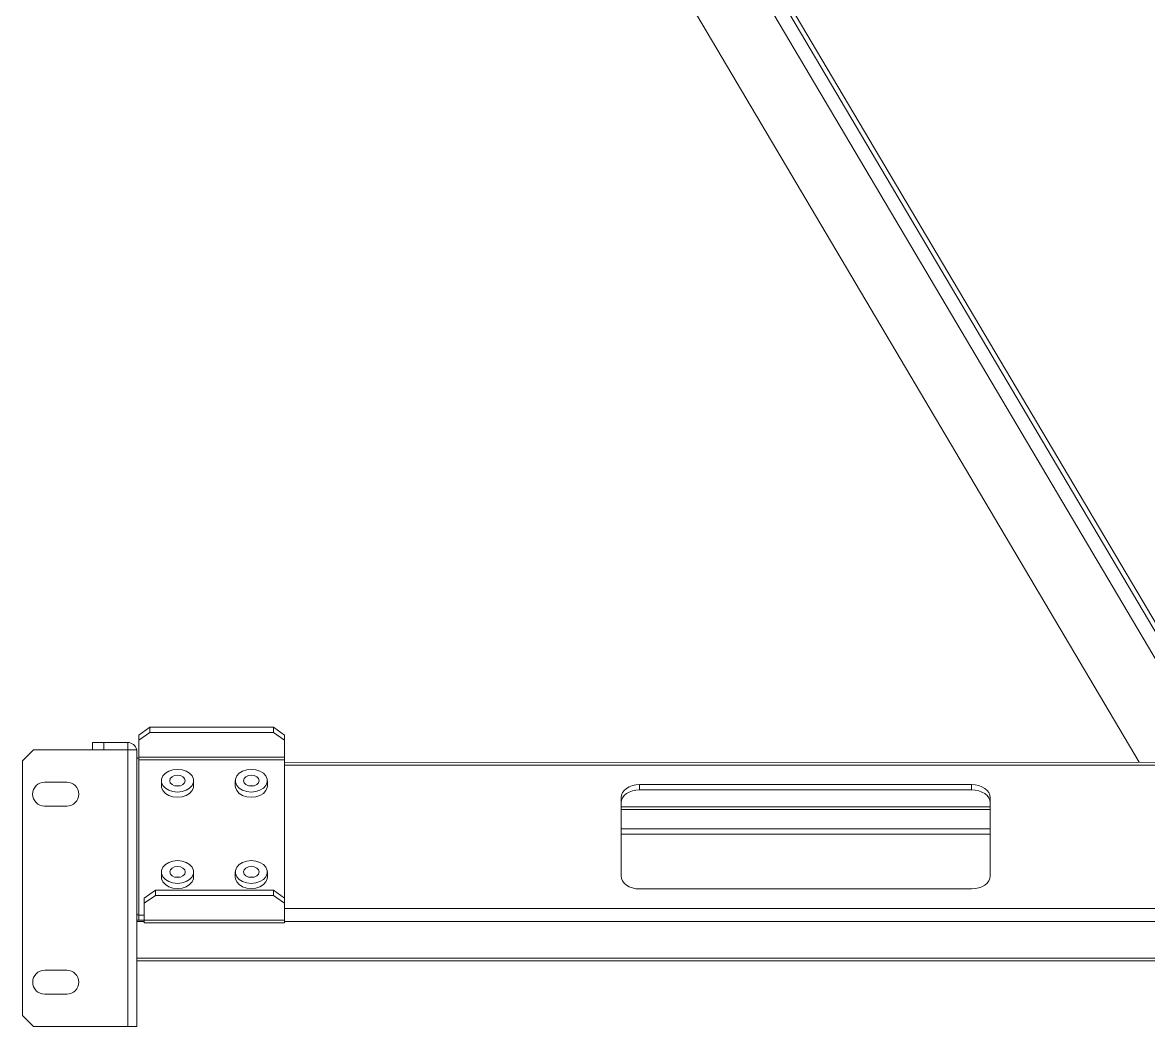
# Model space of a CAD drawing. Header units: millimetres. Extents: x 0 to 841, y 0 to 594.
# Drawn here: x 143.3 to 204.3, y 295.8 to 350.2 of the extents above; entities that cross this region are included whole.
import ezdxf

# ---------------------------------------------------------------- set-up
doc = ezdxf.new("R2010")
doc.units = ezdxf.units.MM
doc.linetypes.add('SLD-实线', pattern=[0])

msp = doc.modelspace()

# ---------------------------------------------------------------- linework, layer by layer
at = {"color": 7, "linetype": 'SLD-实线', "lineweight": 15}
for p, q in [((207.977, 310.121), (169.933, 374.416)), ((208.844, 310.121), (170.8, 374.416)), ((171.101, 374.416), (209.145, 310.121)), ((203.793, 310.121), (167.055, 372.209)), ((150.167, 312.022), (149.567, 311.598)), ((156.867, 312.023), (150.167, 312.022)), ((150.167, 311.739), (150.167, 312.022)), ((156.867, 312.023), (156.867, 311.74)), ((157.467, 311.598), (156.867, 312.023)), ((149.567, 311.315), (150.167, 311.739)), ((149.567, 311.598), (149.567, 311.315)), ((149.567, 311.598), (149.567, 310.679)), ((149.567, 311.315), (149.567, 310.396)), ((156.867, 311.74), (150.167, 311.739)), ((156.867, 311.74), (157.467, 311.315)), ((157.467, 311.315), (157.467, 311.598)), ((157.467, 310.396), (157.467, 311.315)), ((143.268, 310.195), (143.868, 310.795)), ((143.868, 310.795), (143.268, 310.195)), ((143.868, 310.795), (148.968, 310.796)), ((143.868, 310.795), (143.868, 310.795)), ((147.067, 310.796), (147.067, 311.196)), ((147.068, 311.196), (147.067, 311.196)), ((147.068, 311.196), (147.068, 310.796)), ((147.668, 311.196), (147.068, 311.196)), ((147.668, 310.796), (147.668, 311.196)), ((148.968, 311.196), (147.668, 311.196)), ((148.968, 310.796), (148.968, 311.196)), ((148.968, 310.796), (148.969, 295.796)), ((149.468, 310.796), (149.468, 310.696)), ((149.468, 310.696), (149.469, 295.796)), ((149.567, 310.396), (149.567, 310.679)), ((143.268, 310.195), (143.269, 296.395)), ((143.268, 310.195), (143.268, 310.195)), ((143.268, 310.195), (143.269, 296.395)), ((149.567, 310.396), (157.467, 310.396)), ((149.567, 310.325), (149.567, 310.254)), ((157.467, 310.255), (149.567, 310.254)), ((149.567, 310.254), (149.568, 301.84)), ((157.468, 302.76), (157.467, 310.255)), ((398.867, 310.132), (157.467, 310.118)), ((144.468, 309.045), (145.668, 309.046)), ((150.797, 309.123), (150.797, 308.84)), ((152.537, 308.84), (152.537, 309.123)), ((154.797, 309.123), (154.797, 308.84)), ((156.537, 308.84), (156.537, 309.123)), ((176.707, 308.912), (194.707, 308.913)), ((176.707, 308.629), (176.707, 308.912)), ((194.707, 308.63), (194.707, 308.913)), ((175.708, 303.963), (175.707, 308.205)), ((176.707, 308.629), (194.707, 308.63)), ((195.707, 308.206), (195.708, 303.964)), ((195.707, 307.923), (195.707, 308.206)), ((145.668, 307.746), (144.468, 307.745)), ((195.707, 307.923), (195.708, 303.958)), ((195.708, 306.509), (175.708, 306.508)), ((195.708, 306.226), (175.708, 306.225)), ((150.798, 304.173), (150.798, 303.89)), ((152.538, 303.89), (152.538, 304.173)), ((154.798, 304.174), (154.798, 303.891)), ((156.538, 303.891), (156.538, 304.174)), ((150.468, 303.183), (149.868, 302.759)), ((149.868, 302.476), (150.468, 302.9)), ((149.868, 302.759), (149.868, 302.476)), ((149.868, 301.84), (149.868, 302.759)), ((150.468, 303.183), (156.868, 303.184)), ((150.468, 302.9), (150.468, 303.183)), ((150.468, 302.9), (156.868, 302.901)), ((156.868, 303.184), (156.868, 302.901)), ((157.468, 302.759), (156.868, 303.184)), ((156.868, 302.901), (157.468, 302.477)), ((157.468, 302.477), (157.468, 302.759)), ((194.708, 303.256), (176.708, 303.255)), ((149.868, 301.557), (149.868, 302.476)), ((157.468, 302.477), (157.468, 301.557)), ((149.568, 301.84), (149.568, 301.557)), ((149.568, 301.84), (149.868, 301.84)), ((149.568, 301.557), (149.868, 301.557)), ((149.868, 301.84), (149.868, 301.557)), ((149.868, 301.84), (149.868, 301.557)), ((149.868, 301.557), (157.468, 301.557)), ((157.468, 301.411), (157.468, 301.557)), ((149.868, 301.41), (157.468, 301.411)), ((149.469, 299.36), (406.868, 299.374)), ((144.469, 298.845), (145.669, 298.846)), ((145.669, 297.546), (144.469, 297.545)), ((143.869, 295.795), (143.269, 296.395)), ((143.269, 296.395), (143.269, 296.395)), ((143.269, 296.395), (143.869, 295.795)), ((143.869, 295.795), (148.969, 295.796)), ((143.869, 295.795), (143.869, 295.795))]:
    msp.add_line(p, q, dxfattribs=at)
at = {"color": 8, "linetype": 'SLD-实线', "lineweight": 15}
for p, q in [((398.867, 309.985), (157.467, 309.972)), ((195.707, 307.711), (175.707, 307.71)), ((175.708, 307.569), (195.707, 307.57)), ((157.468, 302.194), (398.868, 302.207)), ((149.469, 301.486), (149.868, 301.486)), ((149.868, 301.84), (149.868, 301.84)), ((157.468, 301.487), (398.868, 301.5)), ((149.469, 299.506), (406.868, 299.52))]:
    msp.add_line(p, q, dxfattribs=at)
at = {"color": 7, "linetype": 'SLD-实线', "lineweight": 15, "flags": 128}
for points in [[(149.468, 310.796), (149.459, 310.796), (149.43, 310.796), (149.384, 310.796), (149.322, 310.796), (149.246, 310.796), (149.159, 310.796), (149.066, 310.796), (148.968, 310.796)], [(149.567, 310.049), (149.567, 310.124), (149.567, 310.205), (149.567, 310.29), (149.567, 310.375), (149.567, 310.459), (149.567, 310.539), (149.567, 310.613), (149.567, 310.679)], [(149.567, 310.254), (149.567, 310.269), (149.567, 310.287), (149.567, 310.306), (149.567, 310.325), (149.567, 310.345), (149.567, 310.363), (149.567, 310.381), (149.567, 310.396)], [(157.467, 310.396), (157.467, 310.381), (157.467, 310.364), (157.467, 310.345), (157.467, 310.325), (157.467, 310.306), (157.467, 310.287), (157.467, 310.27), (157.467, 310.255)], [(151.667, 308.508), (151.422, 308.533), (151.197, 308.606), (151.01, 308.72), (150.876, 308.867), (150.806, 309.035), (150.806, 309.211), (150.876, 309.379), (151.01, 309.526), (151.197, 309.641), (151.422, 309.713), (151.667, 309.738), (151.912, 309.713), (152.138, 309.641), (152.325, 309.526), (152.459, 309.379), (152.529, 309.211), (152.529, 309.036), (152.459, 308.868), (152.325, 308.72), (152.138, 308.606), (151.913, 308.533), (151.667, 308.508)], [(151.667, 308.826), (151.507, 308.849), (151.37, 308.913), (151.279, 309.009), (151.247, 309.123), (151.279, 309.237), (151.37, 309.333), (151.507, 309.397), (151.667, 309.42), (151.828, 309.397), (151.964, 309.333), (152.055, 309.237), (152.087, 309.123), (152.055, 309.009), (151.964, 308.913), (151.828, 308.849), (151.667, 308.826)], [(155.667, 308.508), (155.422, 308.533), (155.197, 308.606), (155.01, 308.72), (154.876, 308.868), (154.806, 309.036), (154.806, 309.211), (154.876, 309.379), (155.01, 309.526), (155.197, 309.641), (155.422, 309.714), (155.667, 309.738), (155.912, 309.714), (156.138, 309.641), (156.325, 309.526), (156.459, 309.379), (156.529, 309.211), (156.529, 309.036), (156.459, 308.868), (156.325, 308.72), (156.138, 308.606), (155.913, 308.533), (155.667, 308.508)], [(155.667, 308.826), (155.507, 308.849), (155.37, 308.913), (155.279, 309.01), (155.247, 309.123), (155.279, 309.237), (155.37, 309.333), (155.507, 309.398), (155.667, 309.42), (155.828, 309.398), (155.964, 309.333), (156.055, 309.237), (156.087, 309.123), (156.055, 309.01), (155.964, 308.913), (155.828, 308.849), (155.667, 308.826)], [(151.667, 308.225), (151.422, 308.25), (151.197, 308.323), (151.01, 308.437), (150.876, 308.585), (150.806, 308.753), (150.797, 308.84)], [(151.539, 308.84), (151.667, 308.854), (151.795, 308.84)], [(152.537, 308.84), (152.529, 308.753), (152.459, 308.585), (152.325, 308.437), (152.138, 308.323), (151.913, 308.25), (151.667, 308.225)], [(155.667, 308.225), (155.422, 308.25), (155.197, 308.323), (155.01, 308.438), (154.876, 308.585), (154.806, 308.753), (154.797, 308.84)], [(155.539, 308.84), (155.667, 308.855), (155.795, 308.84)], [(156.537, 308.84), (156.529, 308.753), (156.459, 308.585), (156.325, 308.438), (156.138, 308.323), (155.913, 308.25), (155.667, 308.225)], [(175.707, 308.205), (175.727, 308.343), (175.784, 308.476), (175.876, 308.598), (176, 308.705), (176.152, 308.793), (176.325, 308.858), (176.512, 308.899), (176.707, 308.912)], [(194.707, 308.913), (194.902, 308.9), (195.09, 308.86), (195.263, 308.794), (195.414, 308.706), (195.539, 308.599), (195.631, 308.477), (195.688, 308.344), (195.707, 308.206)], [(175.707, 307.922), (175.727, 308.06), (175.784, 308.193), (175.876, 308.315), (176, 308.422), (176.152, 308.51), (176.325, 308.576), (176.512, 308.616), (176.707, 308.629)], [(194.707, 308.63), (194.902, 308.617), (195.09, 308.577), (195.263, 308.511), (195.414, 308.423), (195.539, 308.316), (195.631, 308.194), (195.688, 308.061), (195.707, 307.923)], [(151.668, 303.558), (151.423, 303.583), (151.198, 303.656), (151.01, 303.77), (150.877, 303.918), (150.807, 304.086), (150.807, 304.261), (150.877, 304.429), (151.01, 304.576), (151.198, 304.691), (151.423, 304.764), (151.668, 304.789), (151.913, 304.764), (152.138, 304.691), (152.325, 304.576), (152.459, 304.429), (152.529, 304.261), (152.529, 304.086), (152.459, 303.918), (152.325, 303.771), (152.138, 303.656), (151.913, 303.583), (151.668, 303.558)], [(155.668, 303.558), (155.423, 303.583), (155.198, 303.656), (155.01, 303.771), (154.877, 303.918), (154.807, 304.086), (154.807, 304.261), (154.877, 304.429), (155.01, 304.576), (155.198, 304.691), (155.423, 304.764), (155.668, 304.789), (155.913, 304.764), (156.138, 304.691), (156.325, 304.576), (156.459, 304.429), (156.529, 304.261), (156.529, 304.086), (156.459, 303.918), (156.325, 303.771), (156.138, 303.656), (155.913, 303.583), (155.668, 303.558)], [(151.668, 303.275), (151.423, 303.3), (151.198, 303.373), (151.01, 303.488), (150.877, 303.635), (150.807, 303.803), (150.798, 303.89)], [(151.668, 303.876), (151.507, 303.899), (151.371, 303.963), (151.28, 304.06), (151.248, 304.173), (151.28, 304.287), (151.371, 304.383), (151.507, 304.448), (151.668, 304.47), (151.829, 304.448), (151.965, 304.383), (152.056, 304.287), (152.088, 304.173), (152.056, 304.06), (151.965, 303.963), (151.829, 303.899), (151.668, 303.876)], [(151.54, 303.89), (151.668, 303.905), (151.796, 303.89)], [(152.538, 303.89), (152.529, 303.803), (152.459, 303.635), (152.325, 303.488), (152.138, 303.373), (151.913, 303.3), (151.668, 303.275)], [(155.668, 303.276), (155.423, 303.3), (155.198, 303.373), (155.01, 303.488), (154.877, 303.635), (154.807, 303.803), (154.798, 303.891)], [(155.668, 303.877), (155.507, 303.899), (155.371, 303.964), (155.28, 304.06), (155.248, 304.174), (155.28, 304.287), (155.371, 304.384), (155.507, 304.448), (155.668, 304.471), (155.829, 304.448), (155.965, 304.384), (156.056, 304.287), (156.088, 304.174), (156.056, 304.06), (155.965, 303.964), (155.829, 303.899), (155.668, 303.877)], [(155.54, 303.891), (155.668, 303.905), (155.796, 303.891)], [(156.538, 303.891), (156.529, 303.803), (156.459, 303.635), (156.325, 303.488), (156.138, 303.373), (155.913, 303.3), (155.668, 303.276)], [(176.708, 303.255), (176.513, 303.269), (176.325, 303.309), (176.152, 303.375), (176.001, 303.463), (175.876, 303.57), (175.784, 303.692), (175.727, 303.825), (175.708, 303.963)], [(195.708, 303.964), (195.689, 303.826), (195.632, 303.693), (195.539, 303.571), (195.415, 303.464), (195.264, 303.376), (195.091, 303.31), (194.903, 303.27), (194.708, 303.256)], [(149.568, 301.557), (149.471, 301.564), (149.469, 301.564)], [(149.868, 301.84), (149.868, 301.827), (149.868, 301.818), (149.868, 301.812), (149.868, 301.81), (149.868, 301.812), (149.868, 301.818), (149.868, 301.827), (149.868, 301.84)], [(149.868, 301.557), (149.868, 301.495), (149.868, 301.449), (149.868, 301.42), (149.868, 301.41), (149.868, 301.42), (149.868, 301.449), (149.868, 301.495), (149.868, 301.557)], [(148.969, 295.796), (149.067, 295.796), (149.16, 295.796), (149.247, 295.796), (149.323, 295.796), (149.385, 295.796), (149.431, 295.796), (149.459, 295.796), (149.469, 295.796)]]:
    msp.add_lwpolyline(points, dxfattribs=at)
at = {"color": 7, "linetype": 'SLD-实线', "lineweight": 15}
for centre, radius, start, end in [((148.968, 310.696), 0.5, 11.54012, 90.00315), ((149.556, 310.418), 0.0931, 199.58828, 276.99452), ((144.468, 308.395), 0.65, 90.00315, 270.00315), ((145.668, 308.396), 0.65, 270.00315, 90.00315), ((145.668, 308.396), 0.65, 270.00315, 90.00315), ((149.556, 301.931), 0.0919, 197.13306, 277.31151), ((144.469, 298.195), 0.65, 90.00315, 270.00315), ((145.669, 298.196), 0.65, 270.00315, 90.00315), ((145.669, 298.196), 0.65, 270.00315, 90.00315)]:
    msp.add_arc(centre, radius, start, end, dxfattribs=at)

doc.saveas('drawing.dxf')
